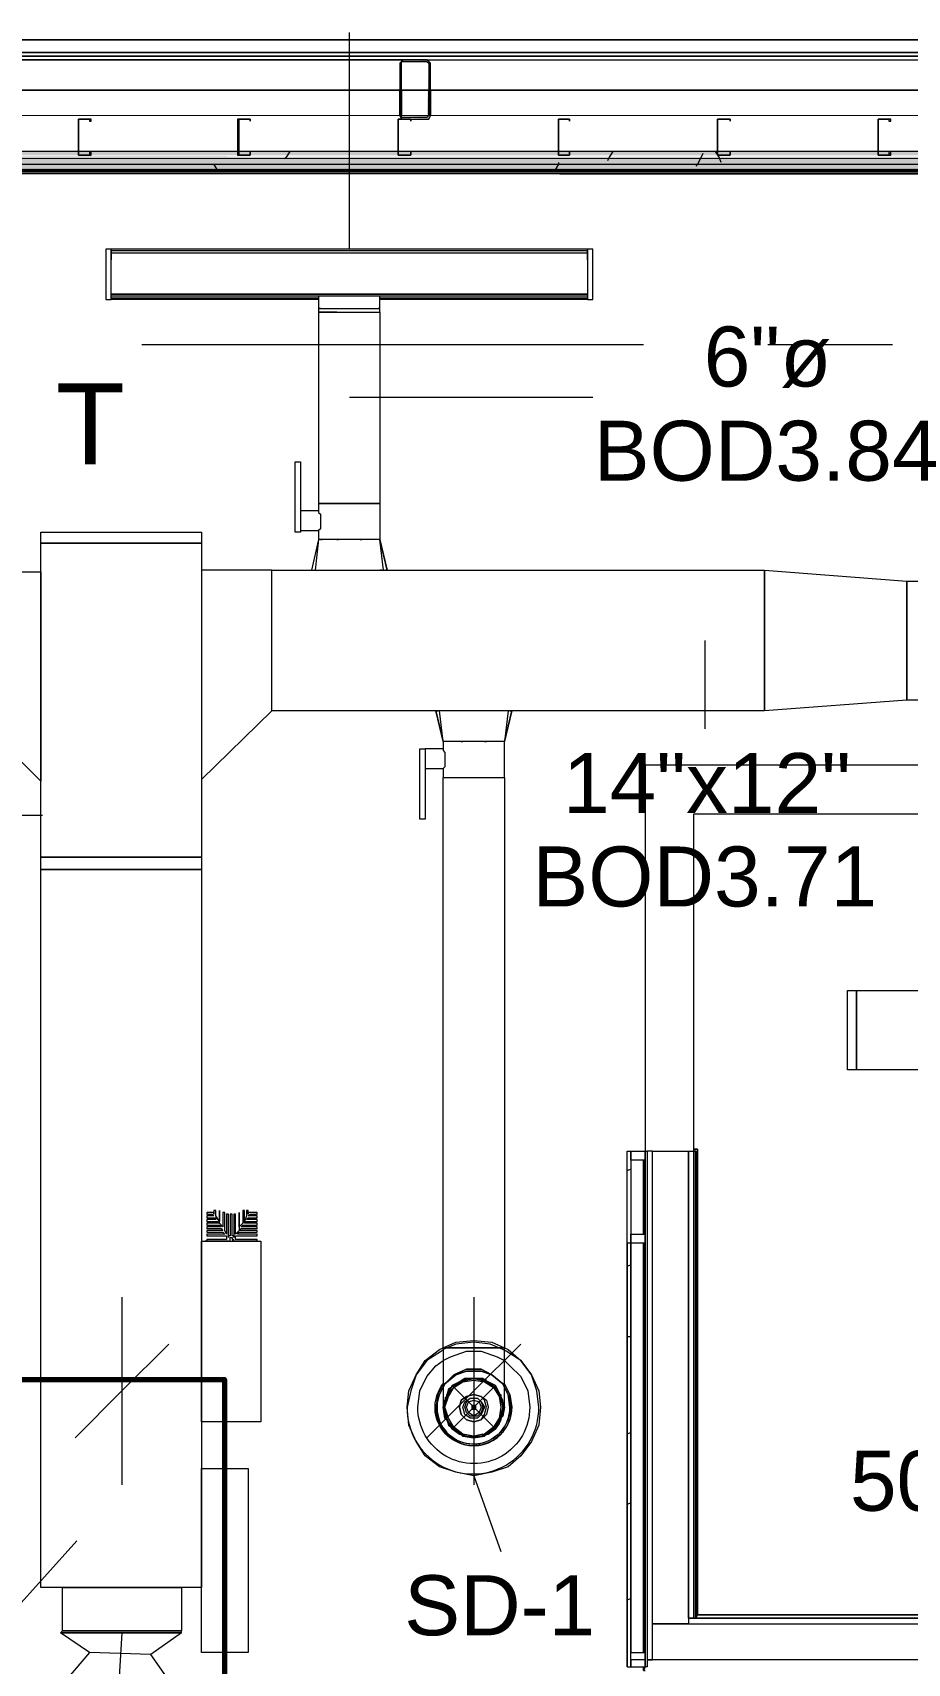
# Model space of a CAD drawing. Header units: metres. Extents: x 39 to 278, y -7 to 151.
# Drawn here: x 95.832 to 98.054, y 44.966 to 49.11 of the extents above; entities that cross this region are included whole.
import ezdxf

# ---------------------------------------------------------------- set-up
doc = ezdxf.new("R2010")
doc.units = ezdxf.units.M
doc.layers.add('HVAC - Ductos', color=5, linetype='Continuous', lineweight=50)
doc.layers.add('PDF_Geometry', color=7, linetype='Continuous', true_color=0xaaaaaa)
doc.layers.add('PDF_Solid Fills', color=7, linetype='Continuous', true_color=0xffffff)
doc.layers.add('PDF_Text', color=7, linetype='Continuous')
doc.styles.add('PDF Helvetica', font='')
doc.styles.get('PDF Helvetica').set_extended_font_data('Helvetica')

msp = doc.modelspace()

# ---------------------------------------------------------------- hatches: boundary and pattern name
at = {"layer": 'PDF_Solid Fills', "lineweight": 0, "transparency": 33554559}
h = msp.add_hatch(color=256, dxfattribs=at)
h.paths.add_polyline_path([(96.838, 49.0364), (96.838, 49.041), (96.7738, 49.041)])
h.paths.add_polyline_path([(96.838, 48.8943), (96.8426, 49.0312), (96.8426, 49.0318), (96.838, 49.0318), (96.8334, 48.8989), (96.7692, 48.8943), (96.838, 48.8897)])
h.paths.add_polyline_path([(96.7692, 49.0318), (96.7646, 49.0318), (96.7646, 48.8989)])
for points in [[(45.1878, 48.7981), (105.8441, 48.7981), (106.0827, 48.7935), (106.0827, 48.8073), (80.9245, 48.8118), (45.1878, 48.8118)], [(105.8441, 48.7797), (106.0811, 48.7752), (106.0827, 48.7752), (106.0827, 48.7935), (75.6353, 48.7981), (45.1878, 48.7981), (45.1878, 48.7797)], [(105.8441, 48.766), (106.0812, 48.7614), (106.0827, 48.7614), (106.0827, 48.7797), (45.1878, 48.7797), (45.1878, 48.766)]]:
    msp.add_hatch(color=256, dxfattribs=at).paths.add_polyline_path(points)

# ---------------------------------------------------------------- linework, layer by layer
at = {"layer": 'HVAC - Ductos', "lineweight": 0}
for points in [[(96.6364, 48.5597), (96.6364, 49.1097)], [(97.2414, 48.5368), (97.2414, 48.5597), (97.2414, 48.5551), (96.0313, 48.5551), (96.0313, 48.5597), (96.0313, 48.5368)], [(97.2414, 48.5597), (96.0313, 48.5597)], [(96.0313, 48.4864), (96.0313, 48.4955), (96.0313, 48.5047)], [(97.2414, 48.5047), (97.2414, 48.4955), (97.2414, 48.4864)], [(96.5584, 48.4314), (96.0313, 48.4314), (96.0313, 48.436), (96.0313, 48.4543), (96.0313, 48.4635)], [(96.0313, 48.4497), (96.0313, 48.4543), (96.0313, 48.4589)], [(97.2414, 48.4635), (97.2414, 48.4543), (97.2414, 48.436), (97.2414, 48.4314), (96.7142, 48.4314)], [(97.2414, 48.4589), (97.2414, 48.4543), (97.2414, 48.4497)], [(96.0313, 48.436), (96.5584, 48.436)], [(96.6684, 48.3993), (96.673, 48.3993), (96.6914, 48.3993), (96.7005, 48.3993), (96.7051, 48.3993), (96.7097, 48.3993), (96.7142, 48.3993), (96.7142, 47.9135), (96.7097, 47.9135), (96.7005, 47.9135), (96.6914, 47.9135), (96.673, 47.9135), (96.6546, 47.9135), (96.6364, 47.9135), (96.618, 47.9135), (96.5997, 47.9135), (96.5813, 47.9135), (96.5722, 47.9135), (96.563, 47.9135), (96.5584, 47.9135), (96.5584, 47.8951), (96.5126, 47.8951), (96.5126, 47.8905), (96.5126, 47.886), (96.5126, 47.8814), (96.5126, 47.8768), (96.5126, 47.8677), (96.5126, 47.8631), (96.5126, 47.8539), (96.5126, 47.8493), (96.5126, 47.8447), (96.5584, 47.8447), (96.5584, 47.8218), (96.5492, 47.7439)], [(96.6043, 48.3993), (96.5997, 48.3993), (96.5813, 48.3993), (96.5722, 48.3993), (96.5676, 48.3993), (96.563, 48.3993), (96.5584, 48.3993), (96.5584, 47.9135), (96.563, 47.9135), (96.5722, 47.9135), (96.5813, 47.9135), (96.5997, 47.9135), (96.618, 47.9135), (96.6364, 47.9135), (96.6546, 47.9135), (96.673, 47.9135), (96.6914, 47.9135), (96.7005, 47.9135), (96.7097, 47.9135), (96.7142, 47.9135), (96.7142, 47.8218), (96.7097, 47.8218), (96.7051, 47.8218), (96.7005, 47.8218), (96.6914, 47.8218), (96.673, 47.8218), (96.6546, 47.8218), (96.6364, 47.8218), (96.618, 47.8218), (96.5997, 47.8218), (96.5813, 47.8218), (96.5722, 47.8218), (96.5676, 47.8218), (96.563, 47.8218), (96.5584, 47.8218), (96.5401, 47.7439), (96.5446, 47.7439)], [(96.563, 48.4085), (96.5584, 48.4085)], [(96.5584, 48.4085), (96.563, 48.4085), (96.5813, 48.4085), (96.6088, 48.4085), (96.6364, 48.4085), (96.6684, 48.4085), (96.6914, 48.4085), (96.7097, 48.4085), (96.7142, 48.4085)], [(96.563, 48.4085), (96.563, 48.4085)], [(96.5676, 48.3993), (96.5676, 48.3993)], [(96.6088, 48.3993), (96.618, 48.3993), (96.6364, 48.3993), (96.6546, 48.3993), (96.6638, 48.3993)], [(96.7097, 48.4085), (96.7097, 48.4085)], [(96.7142, 48.4085), (96.7097, 48.4085)], [(96.7142, 48.436), (97.2414, 48.436)], [(96.6364, 48.1839), (97.2551, 48.1839)], [(96.5584, 47.8951), (96.5584, 47.8905), (96.563, 47.886), (96.563, 47.8814), (96.563, 47.8723), (96.563, 47.8631), (96.563, 47.8539), (96.563, 47.8493), (96.5584, 47.8447)], [(96.5584, 47.8218), (96.5401, 47.7439), (96.5446, 47.7439), (96.5538, 47.7439), (96.563, 47.7439)], [(96.6546, 47.7439), (96.6592, 47.7439), (96.6684, 47.7439), (96.6776, 47.7439), (96.6822, 47.7439), (96.6914, 47.7439), (96.7097, 47.7439), (96.7188, 47.7439), (96.7234, 47.7439), (96.7142, 47.8218)], [(96.7326, 47.7439), (96.7142, 47.8218), (96.7326, 47.7439)], [(96.5676, 47.7439), (96.5813, 47.7439), (96.5859, 47.7439)], [(96.5905, 47.7439), (96.5951, 47.7439), (96.6043, 47.7439), (96.6134, 47.7439), (96.618, 47.7439)], [(96.6226, 47.7439), (96.6272, 47.7439), (96.6501, 47.7439)], [(96.7188, 47.7439), (96.7142, 47.7439)], [(97.6905, 47.7439), (98.0526, 47.7164)], [(97.6905, 47.3864), (97.6905, 47.7439)], [(98.0526, 47.7164), (98.0526, 47.4139)], [(97.5392, 47.5651), (97.5392, 47.3405)], [(98.0526, 47.4139), (97.6905, 47.3864)], [(96.8747, 45.7639), (96.8701, 45.7593), (96.8334, 45.7363), (96.8059, 45.6997), (96.7922, 45.6585), (96.783, 45.6172), (96.7876, 45.6585), (96.8059, 45.6997), (96.8288, 45.7363), (96.8655, 45.7639), (96.8747, 45.7685), (96.8747, 47.2168), (96.8793, 47.2168), (96.8884, 47.2168), (96.8976, 47.2168), (96.9159, 47.2168), (96.9342, 47.2168), (96.9526, 47.2168), (96.9709, 47.2168), (96.9892, 47.2168), (97.0076, 47.2168), (97.0168, 47.2168), (97.0259, 47.2168), (97.0305, 47.2168), (97.0305, 47.3085), (97.0259, 47.3085), (97.0214, 47.3085), (97.0168, 47.3085), (97.0076, 47.3085), (96.9892, 47.3085), (96.9709, 47.3085), (96.9526, 47.3085), (96.9342, 47.3085), (96.9159, 47.3085), (96.8976, 47.3085), (96.8884, 47.3085), (96.8838, 47.3085), (96.8793, 47.3085), (96.8747, 47.3085), (96.8655, 47.3864)], [(96.9022, 47.3864), (96.8976, 47.3864), (96.8793, 47.3864), (96.8701, 47.3864), (96.8609, 47.3864), (96.8564, 47.3864), (96.8609, 47.3864)], [(96.8564, 47.3864), (96.8747, 47.3085), (96.8564, 47.3864)], [(96.9342, 47.3864), (96.9296, 47.3864), (96.9205, 47.3864), (96.9114, 47.3864), (96.9068, 47.3864)], [(96.9664, 47.3864), (96.9618, 47.3864), (96.9388, 47.3864)], [(97.0214, 47.3864), (97.0076, 47.3864), (96.9984, 47.3864), (96.9938, 47.3864), (96.9847, 47.3864), (96.9709, 47.3864)], [(96.9709, 47.3864), (96.9709, 47.3864)], [(97.0442, 47.3864), (97.0488, 47.3864), (97.0442, 47.3864), (97.0396, 47.3864), (97.0351, 47.3864), (97.0259, 47.3864)], [(97.0396, 47.3864), (97.0305, 47.3085), (97.0488, 47.3864), (97.0305, 47.3085), (97.0259, 47.3085)], [(97.0442, 47.3864), (97.0488, 47.3864), (97.0442, 47.3864)], [(96.8747, 47.2901), (96.8747, 47.2855), (96.8793, 47.2809), (96.8793, 47.2764), (96.8793, 47.2672), (96.8793, 47.2581), (96.8793, 47.2489), (96.8793, 47.2443), (96.8747, 47.2397)], [(96.8838, 47.3085), (96.8793, 47.3085)], [(96.9022, 47.3085), (96.8976, 47.3085)], [(96.9296, 47.3085), (96.9251, 47.3085), (96.9205, 47.3085), (96.9251, 47.3085)], [(96.9572, 47.3085), (96.9526, 47.3085), (96.948, 47.3085)], [(96.9801, 47.3085), (96.9847, 47.3085), (96.9801, 47.3085), (96.9755, 47.3085)], [(97.0076, 47.3085), (97.003, 47.3085)], [(97.0214, 47.3085), (97.0168, 47.3085)], [(95.8572, 47.1205), (95.4767, 47.1205), (95.3072, 46.5889)], [(96.4026, 46.0389), (96.343, 46.0389), (96.4026, 46.0389), (96.4026, 46.0435), (96.3476, 46.0435), (96.3476, 46.0526), (96.4026, 46.0526), (96.4026, 46.0572), (96.3522, 46.0572), (96.3568, 46.0618), (96.4026, 46.0618), (96.4026, 46.0663), (96.3568, 46.0663), (96.3613, 46.0709), (96.4026, 46.0709), (96.4026, 46.0755), (96.3613, 46.0755), (96.3659, 46.0801), (96.4026, 46.0801), (96.4026, 46.0847), (96.3705, 46.0847), (96.3705, 46.0893), (96.4026, 46.0893), (96.4026, 46.0939), (96.375, 46.0939), (96.3796, 46.0985), (96.4026, 46.0985), (96.4026, 46.1031), (96.3796, 46.1031), (96.3842, 46.1076), (96.4026, 46.1076), (96.4026, 46.1122), (96.3796, 46.1122), (96.3796, 46.1076), (96.3796, 46.1168), (96.375, 46.1168), (96.375, 46.1031), (96.3705, 46.0893), (96.3705, 46.1168), (96.3659, 46.1168), (96.3659, 46.0847), (96.3568, 46.0755), (96.3568, 46.1122), (96.3568, 46.0663), (96.3476, 46.0572), (96.3476, 46.1076), (96.343, 46.1076), (96.343, 46.0481), (96.343, 46.0526), (96.3384, 46.0526), (96.3384, 46.1076), (96.3338, 46.1076), (96.3338, 46.0526), (96.3293, 46.0526), (96.3293, 46.0481), (96.3293, 46.1076), (96.3247, 46.1076), (96.3247, 46.0572), (96.3201, 46.0663), (96.3201, 46.1122), (96.3155, 46.1122), (96.3155, 46.0755), (96.3063, 46.0847), (96.3063, 46.1168), (96.3063, 46.0893), (96.2972, 46.1031), (96.2972, 46.1168), (96.2926, 46.1168), (96.2926, 46.1076), (96.2926, 46.1122), (96.2742, 46.1122), (96.2742, 46.1076), (96.288, 46.1076), (96.2926, 46.1031), (96.2742, 46.1031), (96.2742, 46.0985), (96.2972, 46.0985), (96.2972, 46.0939), (96.2742, 46.0939), (96.2742, 46.0893), (96.3018, 46.0893), (96.3063, 46.0847), (96.2742, 46.0847), (96.2742, 46.0801), (96.3063, 46.0801), (96.3109, 46.0755), (96.2742, 46.0755), (96.2742, 46.0709), (96.3109, 46.0709), (96.3155, 46.0663), (96.2742, 46.0663), (96.2742, 46.0618), (96.3155, 46.0618), (96.3201, 46.0572), (96.2742, 46.0572), (96.2742, 46.0526), (96.3247, 46.0526), (96.3247, 46.0435), (96.2742, 46.0435), (96.2742, 46.0389), (96.3293, 46.0389), (96.2696, 46.0389)], [(96.3338, 46.0389), (96.3338, 46.0435), (96.3338, 46.0481), (96.3384, 46.0481), (96.3384, 46.0435), (96.343, 46.0435), (96.3384, 46.0389)], [(96.0588, 45.8968), (96.0588, 45.6585), (96.0588, 45.4201)], [(96.9526, 45.8968), (96.9526, 45.6585), (96.9526, 45.4201)], [(96.8747, 45.7685), (96.9068, 45.7822), (96.9526, 45.7868), (96.9984, 45.7822), (97.0305, 45.7685)], [(96.178, 45.7776), (96.0588, 45.6585), (95.9396, 45.5393)], [(97.0718, 45.7776), (96.9526, 45.6585), (96.8334, 45.5393)], [(97.0259, 45.7639), (96.9938, 45.7776), (96.9526, 45.7822), (96.9068, 45.7776), (96.8747, 45.7639)], [(97.0305, 45.6172), (97.0305, 45.6217), (97.0305, 45.6401), (97.0305, 45.6722), (97.0305, 45.7089), (97.0305, 45.7501), (97.0305, 45.7685), (97.0259, 45.7685), (97.0168, 45.7685), (97.0076, 45.7685), (96.9892, 45.7685), (96.9709, 45.7685), (96.9526, 45.7685), (96.9342, 45.7685), (96.9159, 45.7685), (96.8976, 45.7685), (96.8884, 45.7685), (96.8793, 45.7685), (96.8747, 45.7685), (96.8747, 45.7226), (96.8747, 45.6859), (96.8747, 45.6539), (96.8747, 45.6309), (96.8747, 45.6172)], [(96.8747, 45.7685), (96.8793, 45.7685), (96.8884, 45.7685), (96.8976, 45.7685), (96.9159, 45.7685), (96.9342, 45.7685), (96.9526, 45.7685), (96.9709, 45.7685), (96.9892, 45.7685), (97.0076, 45.7685), (97.0168, 45.7685), (97.0259, 45.7685), (97.0305, 45.7685)], [(96.8747, 45.7363), (96.893, 45.7455), (96.9342, 45.7593), (96.9709, 45.7593), (97.0122, 45.7455), (97.0305, 45.7363)], [(96.8884, 45.6493), (96.9022, 45.6676), (96.9205, 45.6813)], [(96.9205, 45.6859), (96.9251, 45.6859), (96.9526, 45.6905), (96.9755, 45.6859)], [(96.9251, 45.6859), (96.9251, 45.6859)], [(96.9801, 45.6859), (96.9801, 45.6859)], [(96.9801, 45.5485), (97.0076, 45.5622), (97.0214, 45.5851), (97.0305, 45.6172), (97.0259, 45.6217), (97.0259, 45.6355), (97.0168, 45.6539), (97.0076, 45.6722), (96.9801, 45.6859)], [(96.9847, 45.6859), (96.9801, 45.6859), (97.0076, 45.6722), (96.9892, 45.6813), (97.003, 45.6676), (97.0168, 45.6539), (97.0214, 45.6355), (97.0259, 45.6172), (97.0214, 45.5989), (97.0168, 45.5805), (97.003, 45.5622)], [(96.9847, 45.6813), (97.003, 45.6676), (97.0168, 45.6493)], [(96.8747, 45.6172), (96.8838, 45.6447), (96.8747, 45.6172)], [(96.9251, 45.5439), (96.9205, 45.5485), (96.9022, 45.5622), (96.8884, 45.5805), (96.8793, 45.5989), (96.8793, 45.6172), (96.8793, 45.6355), (96.8793, 45.6217), (96.8747, 45.6172), (96.8793, 45.5989), (96.8884, 45.5805), (96.8976, 45.5622), (96.9159, 45.5485), (96.9342, 45.5439), (96.9526, 45.5393), (96.9801, 45.5439)], [(96.8793, 45.6217), (96.8747, 45.6172), (96.8793, 45.5943), (96.8838, 45.5897)], [(96.8793, 45.6401), (96.8838, 45.6447), (96.8838, 45.6493)], [(96.8976, 45.5667), (96.8838, 45.5851), (96.8838, 45.5897), (96.8793, 45.6172), (96.8838, 45.6401)], [(97.0259, 45.6217), (97.0305, 45.6172), (97.0259, 45.5943), (97.0214, 45.5897), (97.0214, 45.5851), (97.0168, 45.5759), (97.0076, 45.5622), (96.9892, 45.5485), (96.9847, 45.5485), (96.9801, 45.5439), (96.9709, 45.5439), (96.9526, 45.5393), (96.9342, 45.5439), (96.9251, 45.5439), (96.9205, 45.5485), (96.9251, 45.5439), (96.9205, 45.5485), (96.9159, 45.5485), (96.8976, 45.5622), (96.8884, 45.5759), (96.8838, 45.5851), (96.8793, 45.5897), (96.8838, 45.5851)], [(97.0214, 45.6493), (97.0214, 45.6447), (97.0214, 45.6401), (97.0259, 45.6172), (97.0214, 45.5897), (97.0214, 45.5851), (97.0076, 45.5622), (96.9847, 45.5485)], [(96.8793, 45.5897), (96.8747, 45.6172), (96.8838, 45.5851)], [(96.9022, 45.5622), (96.9159, 45.553), (96.9342, 45.5439), (96.9526, 45.5439), (96.9709, 45.5439), (96.9892, 45.553), (97.003, 45.5622), (96.9847, 45.5485), (96.9801, 45.5439), (96.9526, 45.5393), (96.9251, 45.5439), (96.9526, 45.5393), (96.9709, 45.5439), (96.9892, 45.5485), (97.0076, 45.5622), (97.0168, 45.5805), (97.0259, 45.5989), (97.0305, 45.6172), (97.0214, 45.5897)], [(97.0168, 45.5851), (97.003, 45.5667)], [(97.0214, 45.5897), (97.0214, 45.5851)], [(97.0305, 45.6172), (97.0305, 45.6172)], [(96.9755, 45.5485), (96.9526, 45.5439), (96.9251, 45.5485)], [(96.9526, 45.5393), (96.9526, 45.5393)], [(96.9847, 45.5485), (96.9801, 45.5439), (96.9801, 45.5485)], [(96.9526, 45.443), (97.0214, 45.2505)], [(95.9442, 45.278), (95.6967, 45.003), (95.5409, 45.003)], [(95.9763, 44.9939), (95.903, 45.0443), (96.2101, 45.0443), (96.2055, 45.0443), (96.1872, 45.0443), (96.1551, 45.0443), (96.1184, 45.0443), (96.0772, 45.0443), (96.0359, 45.0443), (95.9946, 45.0443), (95.958, 45.0443), (95.9305, 45.0443), (95.9122, 45.0443), (95.903, 45.0443), (95.9122, 45.0443), (95.9305, 45.0443), (95.958, 45.0443), (95.9946, 45.0443), (96.0359, 45.0443), (96.0772, 45.0443), (96.1184, 45.0443), (96.1551, 45.0443), (96.1872, 45.0443), (96.2055, 45.0443), (96.2101, 45.0443), (96.2101, 45.0489), (96.2009, 45.0489), (96.1826, 45.0489), (96.1551, 45.0489), (96.1184, 45.0489), (96.0772, 45.0489), (96.0359, 45.0489), (95.9946, 45.0489), (95.958, 45.0489), (95.9305, 45.0489), (95.9122, 45.0489), (95.9076, 45.0489), (95.9076, 45.1589), (95.9122, 45.1589), (95.9259, 45.1589), (95.9488, 45.1589), (95.9809, 45.1589), (96.0176, 45.1589), (96.0588, 45.1589), (96.0955, 45.1589), (96.1322, 45.1589), (96.1642, 45.1589), (96.1872, 45.1589), (96.2009, 45.1589), (96.2101, 45.1589), (96.2101, 45.0489), (96.2009, 45.0489), (96.1826, 45.0489), (96.1551, 45.0489), (96.1184, 45.0489), (96.0772, 45.0489), (96.0359, 45.0489), (95.9946, 45.0489), (95.958, 45.0489), (95.9305, 45.0489), (95.9122, 45.0489), (95.9076, 45.0489), (95.903, 45.0443), (96.2101, 45.0443), (96.1322, 44.9893), (95.9763, 44.9939), (95.8984, 44.9022)], [(96.0588, 45.0443), (96.0451, 44.8197), (96.0222, 44.5951), (95.9946, 44.3705), (95.9855, 44.1459)], [(96.2055, 44.8839), (96.1322, 44.9893)]]:
    msp.add_lwpolyline(points, dxfattribs=at)
for points in [[(96.0176, 48.5597), (96.0176, 48.4314), (96.0313, 48.4314), (96.0313, 48.5597)], [(97.2414, 48.4451), (96.0313, 48.4451), (96.0313, 48.5505), (97.2414, 48.5505), (97.2414, 48.4451), (97.2414, 48.4405), (96.0313, 48.4405), (96.0313, 48.4451)], [(96.0313, 48.5414), (96.0313, 48.5368), (96.0313, 48.5323), (96.0313, 48.5368)], [(97.2551, 48.5597), (97.2414, 48.5597), (97.2414, 48.4314), (97.2551, 48.4314)], [(97.2414, 48.5323), (97.2414, 48.5368), (97.2414, 48.5414), (97.2414, 48.5368)], [(96.5584, 48.4085), (96.5584, 48.3993), (96.5676, 48.3993), (96.5813, 48.3993), (96.6088, 48.3993), (96.6364, 48.3993), (96.6638, 48.3993), (96.6914, 48.3993), (96.7051, 48.3993), (96.7142, 48.3993), (96.7142, 48.4085), (96.7142, 48.4405), (96.7097, 48.4405), (96.7005, 48.4405), (96.6914, 48.4405), (96.673, 48.4405), (96.6546, 48.4405), (96.6364, 48.4405), (96.618, 48.4405), (96.5997, 48.4405), (96.5813, 48.4405), (96.5722, 48.4405), (96.563, 48.4405), (96.5584, 48.4405)], [(96.4988, 48.0189), (96.5126, 48.0189), (96.5126, 47.8401), (96.4988, 47.8401)], [(96.2605, 47.8126), (95.8526, 47.8126), (95.8526, 47.8401), (96.2605, 47.8401)], [(96.5676, 47.8218), (96.563, 47.8218)], [(96.6088, 47.8218), (96.6043, 47.8218)], [(96.6684, 47.8218), (96.6638, 47.8218)], [(96.2605, 47.8126), (96.2605, 47.0151), (95.8526, 47.0151), (95.8526, 47.8126)], [(95.8526, 47.7393), (95.8526, 47.2077), (95.6784, 47.3818), (95.6784, 47.7393), (95.6784, 47.3818), (94.4317, 47.3818), (94.4317, 47.7393), (95.6784, 47.7393)], [(96.2605, 47.7439), (96.2605, 47.2122), (96.4392, 47.3864), (96.4392, 47.7439), (97.6905, 47.7439), (97.6905, 47.3864), (96.4392, 47.3864), (96.4392, 47.7439)], [(96.728, 47.7439), (96.7326, 47.7439)], [(98.0526, 47.7164), (99.3955, 47.7164), (99.3955, 47.4139), (98.0526, 47.4139)], [(96.8288, 47.1114), (96.8151, 47.1114), (96.8151, 47.2901), (96.8288, 47.2901)], [(95.8526, 46.9831), (95.8526, 47.0151), (96.2605, 47.0151), (96.2605, 46.9831)], [(96.2605, 46.9831), (96.2605, 45.1589), (95.8526, 45.1589), (95.8526, 46.9831)], [(97.9242, 46.6759), (97.9242, 46.4743), (97.9014, 46.4743), (97.9014, 46.6759)], [(101.238, 46.4743), (97.9242, 46.4743), (97.9242, 46.6759), (101.238, 46.6759)], [(96.4118, 45.5805), (96.2605, 45.5805), (96.2605, 46.0389), (96.4118, 46.0389)], [(96.8747, 45.6676), (96.8793, 45.6768), (96.9068, 45.6997), (96.9342, 45.7089), (96.9709, 45.7089), (96.9984, 45.6997), (97.0259, 45.6768), (96.9984, 45.6997), (96.9709, 45.7135), (96.9342, 45.7135), (96.9022, 45.6997), (96.8793, 45.6768), (96.8747, 45.6768), (96.8793, 45.6768)], [(97.0259, 45.6768), (96.9984, 45.6997), (96.9709, 45.7089), (96.9342, 45.7089), (96.9068, 45.6997), (96.8793, 45.6768), (96.9022, 45.6997), (96.9342, 45.7135), (96.9709, 45.7135), (96.9984, 45.6997), (97.0259, 45.6768), (97.0305, 45.6768), (97.0259, 45.6768), (97.0305, 45.6676)], [(96.8884, 45.6539), (96.9022, 45.6676), (96.9159, 45.6813), (96.9342, 45.6859), (96.9526, 45.6905), (96.9709, 45.6859), (96.9892, 45.6813), (96.9709, 45.6905), (96.9526, 45.6905), (96.9342, 45.6905), (96.9159, 45.6813), (96.8976, 45.6722), (96.8884, 45.6539), (96.8793, 45.6355)], [(96.8884, 45.6447), (96.9022, 45.6676), (96.9251, 45.6813), (96.9526, 45.6859), (96.9801, 45.6813), (97.003, 45.6676), (97.0168, 45.6447), (97.0214, 45.6172), (97.0168, 45.5897), (97.003, 45.5667), (96.9801, 45.5485), (96.9526, 45.5439), (96.9251, 45.5485), (96.9022, 45.5667), (96.8884, 45.5897), (96.8793, 45.6172)], [(96.9526, 45.6905), (96.9251, 45.6859), (96.8976, 45.6722), (96.8838, 45.6447), (96.8976, 45.6722), (96.9251, 45.6859), (96.9526, 45.6905), (96.9801, 45.6859)], [(97.0214, 45.6447), (97.0076, 45.6722), (97.0214, 45.6447), (97.0305, 45.6172)], [(97.0488, 45.6172), (97.0442, 45.6493), (97.0305, 45.6768), (97.0442, 45.6493)], [(96.9205, 45.6355), (96.9159, 45.6172), (96.9205, 45.6355), (96.9342, 45.6447), (96.9526, 45.6493), (96.9709, 45.6447), (96.9847, 45.6355), (96.9892, 45.6172), (96.9847, 45.5989), (96.9709, 45.5851), (96.9526, 45.5805), (96.9342, 45.5851), (96.9205, 45.5989), (96.9159, 45.6172), (96.9205, 45.5989), (96.9342, 45.5851), (96.9526, 45.5805), (96.9709, 45.5851), (96.9801, 45.5989), (96.9847, 45.6172), (96.9801, 45.6355), (96.9709, 45.6447), (96.9526, 45.6493), (96.9342, 45.6447)], [(96.9296, 45.6309), (96.9434, 45.6401), (96.9618, 45.6401), (96.9709, 45.6309), (96.9801, 45.6172), (96.9709, 45.5989), (96.9618, 45.5897), (96.9434, 45.5897), (96.9296, 45.5989), (96.9251, 45.6172)], [(96.9342, 45.6309), (96.9434, 45.6401), (96.9618, 45.6401), (96.9709, 45.6309), (96.9755, 45.6172), (96.9709, 45.6035), (96.9618, 45.5943), (96.9434, 45.5943), (96.9342, 45.6035), (96.9296, 45.6172)], [(96.9388, 45.6309), (96.9526, 45.6355), (96.9664, 45.6309), (96.9709, 45.6172), (96.9664, 45.6035), (96.9526, 45.5943), (96.9388, 45.6035), (96.9342, 45.6172)], [(96.948, 45.6217), (96.948, 45.6172), (96.948, 45.6217), (96.9572, 45.6217), (96.9572, 45.6172), (96.9572, 45.6217)], [(96.8976, 45.5622), (96.9205, 45.5485), (96.8976, 45.5622), (96.8838, 45.5851)], [(96.9572, 45.6126), (96.9572, 45.6172), (96.9572, 45.6126), (96.948, 45.6126), (96.948, 45.6172), (96.948, 45.6126)], [(96.3796, 44.9939), (96.2605, 44.9939), (96.2605, 45.4613), (96.3796, 45.4613)], [(96.2101, 45.0489), (96.2009, 45.0489), (96.1872, 45.0489), (96.1642, 45.0489), (96.1322, 45.0489), (96.0955, 45.0489), (96.0588, 45.0489), (96.0176, 45.0489), (95.9809, 45.0489), (95.9488, 45.0489), (95.9259, 45.0489), (95.9122, 45.0489), (95.9076, 45.0489), (95.9122, 45.0489), (95.9259, 45.0489), (95.9488, 45.0489), (95.9809, 45.0489), (96.0176, 45.0489), (96.0588, 45.0489), (96.0955, 45.0489), (96.1322, 45.0489), (96.1642, 45.0489), (96.1872, 45.0489), (96.2009, 45.0489)]]:
    msp.add_lwpolyline(points, close=True, dxfattribs=at)
for points in [[(96.8747, 47.3085), (96.8747, 47.2901), (96.8288, 47.2901), (96.8288, 47.2855), (96.8288, 47.2809), (96.8288, 47.2764), (96.8288, 47.2718), (96.8288, 47.2626), (96.8288, 47.2581), (96.8288, 47.2489), (96.8288, 47.2443), (96.8288, 47.2397), (96.8747, 47.2397), (96.8747, 47.2168), (96.8793, 47.2168), (96.8884, 47.2168), (96.8976, 47.2168), (96.9159, 47.2168), (96.9342, 47.2168), (96.9526, 47.2168), (96.9709, 47.2168), (96.9892, 47.2168), (97.0076, 47.2168), (97.0168, 47.2168), (97.0259, 47.2168), (97.0305, 47.2168), (97.0305, 45.7685), (97.0396, 45.7639), (97.0718, 45.7363), (97.0992, 45.6997), (97.1176, 45.6585), (97.1222, 45.6172), (97.1176, 45.5713), (97.0992, 45.5301), (97.0718, 45.4935), (97.0396, 45.4659), (96.9984, 45.4522), (96.9526, 45.443), (96.9068, 45.4522), (96.8655, 45.4659), (96.8288, 45.4935), (96.8059, 45.5301), (96.7876, 45.5713), (96.783, 45.6172, 1.013813), (97.1176, 45.6172), (97.113, 45.6585), (97.0992, 45.6997), (97.0718, 45.7363), (97.0351, 45.7593), (97.0259, 45.7639)], [(97.0305, 45.7363), (97.0442, 45.7226), (97.0718, 45.6951), (97.0901, 45.6585), (97.0946, 45.6172, -1.008373), (96.8105, 45.6172), (96.8151, 45.6585), (96.8334, 45.6951), (96.8564, 45.7226), (96.8747, 45.7363)]]:
    msp.add_lwpolyline(points, format="xyb", dxfattribs=at)
msp.add_lwpolyline([(96.8564, 45.6172, 1.018342), (97.0488, 45.6172, -1.405238), (96.8747, 45.6768), (96.8609, 45.6493), (96.8564, 45.6172), (96.8655, 45.6493), (96.8747, 45.6676, 1.353273), (97.0442, 45.6172), (97.0396, 45.6493), (97.0305, 45.6676, -1.324725)], format="xyb", close=True, dxfattribs=at)
at = {"layer": 'PDF_Geometry', "lineweight": 0}
for points in [[(96.8014, 49.0914), (95.2704, 49.0914)], [(96.8014, 49.0593), (95.2704, 49.0593)], [(98.3368, 49.0914), (96.8014, 49.0914)], [(98.3368, 49.0593), (96.8014, 49.0593)], [(96.8014, 49.0501), (95.2704, 49.0501)], [(96.7738, 49.0364), (96.8334, 49.0364), (96.838, 49.0318), (96.838, 48.8989), (96.8334, 48.8943), (96.7738, 48.8943), (96.7692, 48.8943), (96.7692, 48.8989), (96.7692, 49.0318), (96.7692, 49.0364)], [(98.3368, 49.0501), (96.8014, 49.0501)], [(95.3713, 48.9631), (96.7646, 48.9631)], [(96.8014, 48.9631), (96.838, 48.9631), (96.8014, 48.9631), (96.7692, 48.9631)], [(96.8426, 48.9631), (98.3001, 48.9631)], [(95.9809, 48.8897), (95.9488, 48.8897), (95.9488, 48.7981), (95.9809, 48.7981), (95.9809, 48.8073), (95.9763, 48.8073), (95.9763, 48.7981), (95.9488, 48.7981), (95.9488, 48.8897), (95.9763, 48.8897), (95.9763, 48.8851), (95.9809, 48.8851)], [(96.3842, 48.8897), (96.3568, 48.8897), (96.3522, 48.8897), (96.3522, 48.7981), (96.3568, 48.7981), (96.3842, 48.7981), (96.3842, 48.8073), (96.3842, 48.7981), (96.3568, 48.7981), (96.3568, 48.8897), (96.3842, 48.8897), (96.3842, 48.8851)], [(96.7922, 48.8897), (96.7601, 48.8897), (96.7601, 48.7981), (96.7922, 48.7981), (96.7922, 48.8073), (96.7922, 48.7981), (96.7601, 48.7981), (96.7601, 48.8897), (96.7922, 48.8897), (96.7922, 48.8851)], [(97.1955, 48.8897), (97.168, 48.8897), (97.168, 48.7981), (97.1955, 48.7981), (97.1955, 48.8073), (97.1955, 48.7981), (97.168, 48.7981), (97.168, 48.8897), (97.1955, 48.8897), (97.1955, 48.8851)], [(97.6034, 48.8897), (97.5759, 48.8897), (97.5714, 48.8897), (97.5714, 48.7981), (97.5759, 48.7981), (97.6034, 48.7981), (97.6034, 48.8073), (97.6034, 48.7981), (97.5759, 48.7981), (97.5714, 48.7981), (97.5714, 48.8897), (97.5759, 48.8897), (97.6034, 48.8897), (97.6034, 48.8851)], [(98.0114, 48.8897), (97.9793, 48.8897), (97.9793, 48.7981), (98.0114, 48.7981), (98.0114, 48.8073), (98.0068, 48.8073), (98.0068, 48.7981), (97.9793, 48.7981), (97.9793, 48.8897), (98.0068, 48.8897), (98.0068, 48.8851), (98.0114, 48.8851)], [(95.3713, 48.7614), (104.3682, 48.7568), (95.3713, 48.7568), (104.3682, 48.7568)], [(95.3713, 48.7522), (104.3682, 48.7522), (95.3713, 48.7522), (104.3682, 48.7476)], [(99.1801, 45.0809), (97.5164, 45.0809), (97.498, 45.0809), (99.2443, 45.0809), (99.226, 45.0809), (99.226, 47.2214), (99.2443, 47.2214), (99.2443, 45.0809), (99.226, 45.0809), (97.5164, 45.0809)], [(97.3514, 46.0343), (97.3422, 46.0343), (97.3422, 44.9572), (97.3422, 46.0343), (97.3422, 46.268), (97.3514, 46.268)], [(97.3514, 46.0343), (97.3514, 46.0572), (97.388, 46.0572), (97.388, 46.2451), (97.3514, 46.2451), (97.3514, 46.268), (97.388, 46.268), (97.388, 46.2451), (97.388, 46.0572), (97.388, 46.0343), (97.388, 44.9939), (97.388, 46.0343)], [(97.3834, 44.948), (97.388, 44.948), (97.3834, 44.948), (97.3834, 44.9572), (97.3834, 44.948), (97.388, 44.9572), (97.388, 46.268), (97.3926, 46.268), (97.3926, 44.9572), (97.388, 44.9572), (97.388, 44.9755), (97.3514, 44.9755), (97.3514, 44.9572), (97.388, 44.9572)], [(97.3834, 46.0572), (97.3834, 46.2451)], [(97.498, 45.0809), (97.498, 46.268), (97.5118, 46.268), (97.5118, 45.0809)], [(97.5209, 46.2726), (97.5118, 46.2726)], [(97.5118, 45.0809), (97.5118, 46.268), (97.5164, 46.268), (97.5164, 45.0809)], [(97.3834, 44.9939), (97.3834, 46.0343)], [(99.2443, 45.0672), (99.2443, 45.0809), (97.498, 45.0809), (97.498, 45.0672)], [(97.388, 44.9755), (97.3514, 44.9755), (97.3514, 44.9939), (97.388, 44.9939)]]:
    msp.add_lwpolyline(points, close=True, dxfattribs=at)
for points in [[(96.7738, 49.041), (95.3347, 49.041), (96.8014, 49.041), (98.3368, 49.041), (99.8034, 49.041), (98.3642, 49.041)], [(96.7738, 48.8897), (96.8334, 48.8897), (96.838, 48.8897), (96.8426, 48.8989), (96.8426, 49.0318), (96.838, 49.0364), (96.8334, 49.041), (96.7738, 49.041), (96.7692, 49.0364), (96.7646, 49.0318), (96.7646, 48.8989), (96.7692, 48.8897)], [(96.8334, 49.041), (98.3092, 49.041)], [(96.7646, 48.8989), (96.7646, 48.9631)], [(96.7692, 48.9631), (96.7692, 48.8989)], [(96.838, 48.8989), (96.838, 48.9631)], [(96.8426, 48.9631), (96.8426, 48.8989)], [(45.1878, 48.9035), (106.0827, 48.8989)], [(45.1878, 48.7981), (106.0827, 48.7889)], [(45.1878, 48.7797), (106.0827, 48.7751)], [(96.3522, 48.8073), (95.9488, 48.8073), (95.5409, 48.8073), (95.1376, 48.8073), (94.7296, 48.8073), (94.3263, 48.8073)], [(99.1938, 48.8073), (98.7906, 48.8073), (98.3826, 48.8073), (97.9793, 48.8073), (97.5714, 48.8073), (97.168, 48.8073), (96.7601, 48.8073), (96.3568, 48.8073)], [(106.0827, 48.7614), (45.1878, 48.766)], [(97.3834, 48.3168), (96.1092, 48.3168)], [(98.016, 48.3168), (97.6997, 48.3168)], [(101.1876, 44.9572), (101.1876, 44.9755), (101.2243, 44.9755), (101.2243, 44.9939), (101.1876, 44.9939), (101.1876, 46.0343), (101.1876, 46.0572), (101.1876, 46.2451), (101.1876, 46.268), (101.1876, 47.1251), (101.1876, 47.2489), (97.5118, 47.2489), (97.388, 47.2489), (97.388, 46.268), (97.388, 45.0809), (97.388, 44.9572)], [(99.226, 45.0809), (97.5164, 45.0809), (97.5209, 45.0901), (99.226, 45.0901), (97.5209, 45.0901), (97.5209, 46.2726), (97.5209, 45.0901), (97.5164, 45.0809), (97.5164, 46.268), (97.5164, 45.0809), (97.5164, 46.268), (97.5118, 46.268), (97.5118, 47.1251), (101.0639, 47.1251)], [(97.3514, 46.0343), (97.3422, 46.0343), (97.3422, 46.268), (97.3514, 46.268)], [(97.3514, 46.2451), (97.3514, 46.0572)], [(101.1876, 44.9572), (101.1876, 44.9755), (97.3926, 44.9755), (97.4064, 44.9755), (97.4064, 46.268), (97.3926, 46.268), (97.3926, 44.9755), (97.3926, 44.9572)], [(101.238, 46.2451), (101.2243, 46.2451), (101.1876, 46.2451), (101.1876, 46.0572), (101.2243, 46.0572), (101.2243, 46.2451), (101.2243, 46.268), (101.1876, 46.268), (101.1876, 44.9755), (101.1739, 44.9755), (97.4064, 44.9755), (97.4064, 45.0672), (97.4064, 46.268), (97.498, 46.268), (97.498, 45.0672), (97.4064, 45.0672), (101.1739, 45.0672), (101.1739, 44.9755), (101.1739, 46.268), (101.1876, 46.268), (101.1876, 45.0809), (101.1876, 44.9572)], [(97.3514, 46.2222), (97.3422, 46.2176)], [(97.3422, 44.9572), (97.3514, 44.9572), (97.3514, 46.0343), (97.3514, 44.9939)], [(97.3514, 45.9793), (97.3422, 45.9747)], [(97.3514, 45.7959), (97.3422, 45.7959)], [(97.3514, 45.553), (97.3422, 45.5485)], [(97.3514, 45.3743), (97.3422, 45.3697)], [(97.3514, 45.1313), (97.3422, 45.1268)], [(97.498, 45.0809), (97.498, 45.0809)]]:
    msp.add_lwpolyline(points, dxfattribs=at)
at = {"layer": 'PDF_Geometry', "color": 254, "lineweight": 0, "true_color": 0xd2d2d2}
for points in [[(95.9488, 48.8714), (95.9488, 48.876)], [(95.9626, 48.8897), (95.9626, 48.8897)], [(97.5714, 48.8668), (97.5714, 48.8668)], [(97.5942, 48.8897), (97.5942, 48.8897)], [(96.375, 48.7981), (96.375, 48.7981)], [(98.0068, 48.8027), (98.0114, 48.8027)], [(98.0068, 48.7981), (98.0068, 48.7981)]]:
    msp.add_lwpolyline(points, dxfattribs=at)
at = {"layer": 'PDF_Geometry', "color": 254, "lineweight": 0, "true_color": 0xeaeaea}
for points in [[(96.3018, 48.7614), (96.2926, 48.7751)], [(96.2926, 48.7751), (96.2926, 48.7751)], [(96.4851, 48.8073), (96.4759, 48.7935), (96.4713, 48.7889)], [(97.168, 48.7797), (97.168, 48.7751), (97.1588, 48.7614)], [(97.3055, 48.8073), (97.2964, 48.7935), (97.2918, 48.7843)], [(97.5347, 48.8027), (97.5301, 48.7935), (97.5209, 48.7751), (97.5164, 48.7706)], [(97.5805, 48.7797), (97.5759, 48.7935), (97.5668, 48.8073)]]:
    msp.add_lwpolyline(points, dxfattribs=at)
at = {"layer": 'PDF_Geometry', "color": 232, "lineweight": 70, "true_color": 0xe91e64}
msp.add_lwpolyline([(95.5543, 45.6874), (96.3197, 45.6874), (96.3197, 43.8164), (95.5543, 43.8164)], close=True, dxfattribs=at)
at = {"layer": 'PDF_Geometry', "color": 8, "lineweight": 0, "true_color": 0x808080}
msp.add_lwpolyline([(97.0122, 45.6631), (96.9755, 45.6905), (96.9296, 45.6905), (96.8884, 45.6631), (96.8747, 45.6172), (96.8884, 45.5713), (96.9296, 45.5439), (96.9755, 45.5439), (97.0122, 45.5713), (97.0305, 45.6172)], close=True, dxfattribs=at)
for points in [[(96.8976, 45.6722), (97.0076, 45.5622)], [(97.0076, 45.6722), (96.8976, 45.5622)]]:
    msp.add_lwpolyline(points, dxfattribs=at)

# ---------------------------------------------------------------- texts
at = {"layer": 'PDF_Text', "lineweight": 0, "attachment_point": 4, "style": 'PDF Helvetica'}
for s, insert, char_height in [('6"ø', (97.5366, 48.2847), 0.15247), ('T', (95.8911, 48.116), 0.2055), ('BOD3.84', (97.257, 48.0464), 0.15247), ('14"x12"', (97.1791, 47.203), 0.15247), ('BOD3.71', (97.1012, 46.9646), 0.15247), ('50 CFM', (97.9079, 45.4292), 0.15247), ('SD-1', (96.7757, 45.1129), 0.15247)]:
    msp.add_mtext(s, dxfattribs=dict(at, insert=insert, char_height=char_height))

doc.saveas('drawing.dxf')
